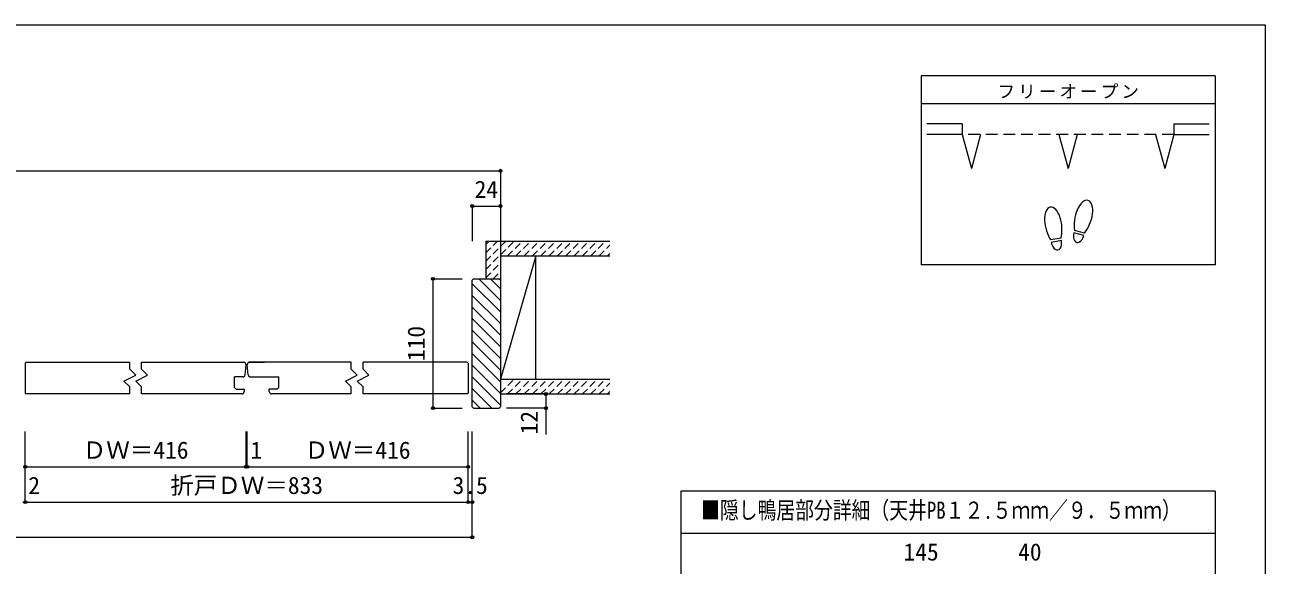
# Model space of a CAD drawing. Units: millimetres on the paper, with parts at other scales. Extents: x -197 to 198, y -138 to 137.
# Drawn here: x -13.2 to 197.8, y 45 to 137 of the extents above; entities that cross this region are included whole.
import ezdxf
from ezdxf.enums import TextEntityAlignment as Align

# ---------------------------------------------------------------- set-up
doc = ezdxf.new("R2010")
doc.units = ezdxf.units.MM
doc.header["$PDMODE"] = 32
doc.header["$PDSIZE"] = 0.5
doc.linetypes.add('DASHED1', pattern=[1.8, 1.2, -0.6])
doc.linetypes.add('DASHED2', pattern=[3, 2, -1])
for name, color, linetype, lineweight in [('0-0_補助線', 7, 'Continuous', 9), ('0-3_仕上げ', 2, 'Continuous', 9), ('0-4_枠', 3, 'Continuous', 9), ('0-6_扉', 6, 'Continuous', 9), ('0-A_文字', 7, 'Continuous', 9), ('0-B_寸法', 7, 'Continuous', 9), ('0-C_ハッチ', 4, 'DASHED1', 9), ('F-0_補助線', 7, 'Continuous', 9)]:
    doc.layers.add(name, color=color, linetype=linetype, lineweight=lineweight)
doc.styles.add('ＭＳ ゴシック', font='')
doc.styles.get('ＭＳ ゴシック').set_extended_font_data('MS Gothic')

msp = doc.modelspace()

# ---------------------------------------------------------------- linework, layer by layer
at = {"layer": '0-0_補助線', "color": 3}
for p, q in [((139.266, 128.333), (139.266, 96.133)), ((189.266, 128.333), (139.266, 128.333)), ((189.266, 128.333), (189.266, 96.133)), ((189.266, 123.533), (139.266, 123.533)), ((166.965, 101.141), (165.269, 101.596)), ((167.074, 101.547), (165.378, 102.001)), ((163.071, 100.676), (161.342, 100.371)), ((163.144, 100.262), (161.415, 99.957)), ((189.266, 96.133), (139.266, 96.133))]:
    msp.add_line(p, q, dxfattribs=at)
at = {"layer": '0-0_補助線', "color": 2}
for p, q in [((146.266, 120.15), (140.266, 120.15)), ((146.266, 118.35), (140.266, 118.35)), ((146.266, 120.15), (146.266, 118.35)), ((146.266, 118.35), (147.819, 112.555)), ((149.372, 118.35), (147.819, 112.555)), ((162.714, 118.35), (164.266, 112.555)), ((165.819, 118.35), (164.266, 112.555)), ((179.161, 118.35), (180.714, 112.555)), ((182.266, 118.35), (180.714, 112.555)), ((182.266, 120.15), (182.266, 118.35)), ((182.266, 120.15), (188.266, 120.15)), ((182.266, 118.35), (188.266, 118.35))]:
    msp.add_line(p, q, dxfattribs=at)
at = {"layer": '0-0_補助線', "linetype": 'DASHED2'}
msp.add_line((182.266, 118.35), (146.266, 118.35), dxfattribs=at)
at = {"layer": '0-0_補助線', "color": 3}
for centre, major_axis, ratio, start_param, end_param in [((161.739, 103.175), (-0.489, 2.773), 0.5, 4.3405914, 8.2257792), ((166.923, 104.376), (0.729, 2.72), 0.5, 4.3405914, 8.2257792), ((166.902, 104.298), (0.883, 3.296), 0.4, 1.8506333, 2.4428768), ((161.753, 103.096), (-0.593, 3.361), 0.4, 1.8506333, 2.4428768), ((161.753, 103.096), (-0.593, 3.361), 0.4, 3.8403085, 4.432552), ((166.117, 101.368), (0.379, 1.413), 0.6, 1.5707963, 4.712389), ((166.902, 104.298), (0.883, 3.296), 0.4, 3.8403085, 4.432552), ((162.28, 100.11), (-0.254, 1.441), 0.6, 1.5707963, 4.712389)]:
    msp.add_ellipse(centre, major_axis=major_axis, ratio=ratio, start_param=start_param, end_param=end_param, dxfattribs=at)
at = {"layer": '0-3_仕上げ'}
for p, q in [((65.232, 100.15), (86.331, 100.15)), ((65.232, 100.15), (65.232, 93.75)), ((67.732, 100.15), (67.732, 74.15)), ((67.732, 97.65), (86.331, 97.65)), ((73.732, 76.65), (73.732, 97.65)), ((67.732, 76.65), (86.331, 76.65)), ((67.732, 74.15), (86.331, 74.15))]:
    msp.add_line(p, q, dxfattribs=at)
at = {"layer": '0-3_仕上げ', "color": 7}
msp.add_line((73.732, 97.65), (67.732, 76.65), dxfattribs=at)
at = {"layer": '0-4_枠'}
for p, q in [((63.132, 93.75), (62.932, 93.55)), ((63.132, 93.75), (67.532, 93.75)), ((67.732, 93.55), (67.532, 93.75)), ((67.732, 93.55), (67.732, 71.95)), ((63.132, 71.75), (67.532, 71.75)), ((67.732, 71.95), (67.532, 71.75))]:
    msp.add_line(p, q, dxfattribs=at)
msp.add_lwpolyline([(63.132, 71.75), (62.932, 71.95), (62.932, 93.55)], dxfattribs=at)
at = {"layer": '0-6_扉'}
for p, q in [((-13.101, 79.409), (-12.96, 79.55)), ((-13.101, 79.409), (-12.96, 79.55)), ((-13.101, 79.409), (-12.96, 79.55)), ((-13.101, 79.409), (-12.96, 79.55)), ((-13.101, 79.409), (-12.96, 79.55)), ((-13.101, 79.409), (-12.96, 79.55)), ((-13.101, 79.409), (-12.96, 79.55)), ((-13.101, 79.409), (-12.96, 79.55)), ((-13.101, 79.409), (-13.101, 74.291)), ((-13.101, 79.409), (-13.101, 74.291)), ((-13.101, 79.409), (-13.101, 74.291)), ((-13.101, 79.409), (-13.101, 74.291)), ((-12.96, 79.55), (4.682, 79.55)), ((6.682, 79.55), (24.064, 79.55)), ((24.314, 77.415), (24.462, 79.115)), ((24.814, 77.415), (24.665, 79.115)), ((42.349, 79.55), (24.947, 79.55)), ((25.064, 79.55), (25.062, 79.55)), ((25.064, 79.55), (27.579, 79.55)), ((62.091, 79.55), (44.349, 79.55)), ((62.232, 79.409), (62.091, 79.55)), ((62.232, 79.409), (62.091, 79.55)), ((62.232, 79.409), (62.091, 79.55)), ((62.232, 79.409), (62.091, 79.55)), ((62.232, 79.409), (62.232, 74.291)), ((62.232, 79.409), (62.232, 74.291)), ((62.232, 79.409), (62.232, 74.291)), ((22.514, 75.233), (22.514, 77.05)), ((23.915, 77.05), (22.514, 77.05)), ((25.213, 77.05), (30.014, 77.05)), ((30.014, 75.233), (30.014, 77.047)), ((-13.101, 74.291), (-12.96, 74.15)), ((-13.101, 74.291), (-12.96, 74.15)), ((-13.101, 74.291), (-12.96, 74.15)), ((-13.101, 74.291), (-12.96, 74.15)), ((-13.101, 74.291), (-12.96, 74.15)), ((-13.101, 74.291), (-12.96, 74.15)), ((-13.101, 74.291), (-12.96, 74.15)), ((-13.101, 74.291), (-12.96, 74.15)), ((4.682, 74.15), (-12.96, 74.15)), ((23.714, 74.15), (6.682, 74.15)), ((24.114, 74.95), (24.114, 74.55)), ((24.114, 74.95), (24.114, 74.55)), ((24.114, 74.55), (24.114, 74.578)), ((29.731, 74.95), (28.414, 74.95)), ((28.414, 74.55), (28.414, 74.95)), ((42.349, 74.15), (28.814, 74.15)), ((29.731, 74.95), (30.014, 75.233)), ((62.091, 74.15), (44.349, 74.15)), ((62.232, 74.291), (62.091, 74.15)), ((62.232, 74.291), (62.091, 74.15)), ((62.232, 74.291), (62.091, 74.15)), ((62.232, 74.291), (62.091, 74.15))]:
    msp.add_line(p, q, dxfattribs=at)
at = {"layer": '0-6_扉', "color": 2}
for p, q in [((4.682, 78.35), (4.682, 79.55)), ((6.682, 78.35), (6.682, 79.55)), ((42.349, 78.35), (42.349, 79.55)), ((44.349, 78.35), (44.349, 79.55)), ((4.682, 74.15), (4.682, 75.35)), ((6.682, 74.15), (6.682, 75.35)), ((42.349, 74.15), (42.349, 75.35)), ((44.349, 74.15), (44.349, 75.35))]:
    msp.add_line(p, q, dxfattribs=at)
for points in [[(4.682, 75.35), (3.682, 76.35), (5.682, 77.35), (4.682, 78.35)], [(6.682, 75.35), (5.682, 76.35), (7.682, 77.35), (6.682, 78.35)], [(42.349, 75.35), (41.349, 76.35), (43.349, 77.35), (42.349, 78.35)], [(44.349, 75.35), (43.349, 76.35), (45.349, 77.35), (44.349, 78.35)]]:
    msp.add_lwpolyline(points, dxfattribs=at)
at = {"layer": '0-6_扉'}
msp.add_lwpolyline([(22.514, 75.233), (22.797, 74.95), (24.114, 74.95)], dxfattribs=at)
for centre, start, end in [((24.064, 79.15), 355, 90), ((24.064, 79.15), 355, 90), ((25.064, 79.15), 90, 185), ((23.915, 77.45), 270, 355), ((25.213, 77.45), 185, 270), ((23.714, 74.55), 270, 0), ((23.714, 74.55), 270, 0), ((28.814, 74.55), 180, 270)]:
    msp.add_arc(centre, 0.4, start, end, dxfattribs=at)
at = {"layer": '0-A_文字', "color": 3}
msp.add_line((189.266, 57.622), (189.266, -106), dxfattribs=at)
at = {"layer": '0-B_寸法', "color": 4}
for p, q in [((-170.068, 112.15), (67.732, 112.15)), ((67.732, 112.15), (67.732, 100.15)), ((62.932, 106.15), (67.732, 106.15)), ((62.932, 106.15), (62.932, 100.15)), ((67.732, 106.15), (67.732, 100.15)), ((56.232, 93.75), (56.232, 71.75)), ((56.232, 93.75), (61.232, 93.75)), ((75.458, 74.15), (68.732, 74.15)), ((75.458, 74.15), (75.458, 67.253)), ((56.232, 71.75), (61.232, 71.75)), ((75.458, 71.75), (68.732, 71.75)), ((-13.101, 61.75), (-13.101, 67.75)), ((24.462, 61.75), (24.462, 67.75)), ((24.665, 61.75), (24.665, 67.75)), ((62.232, 61.75), (62.232, 67.75)), ((62.932, 55.75), (62.932, 67.75)), ((-13.101, 61.75), (24.462, 61.75)), ((-13.101, 55.75), (-13.101, 61.75)), ((24.462, 61.75), (24.665, 61.75)), ((24.665, 61.75), (62.232, 61.75)), ((62.232, 55.75), (62.232, 61.75)), ((-13.501, 55.75), (-13.101, 55.75)), ((-13.101, 55.75), (62.232, 55.75)), ((62.232, 55.75), (62.932, 55.75)), ((62.932, 49.75), (62.932, 55.75)), ((-165.268, 49.75), (62.932, 49.75))]:
    msp.add_line(p, q, dxfattribs=at)
at = {"layer": '0-B_寸法', "color": 3}
msp.add_line((189.266, 50.422), (98.433, 50.422), dxfattribs=at)
msp.add_lwpolyline([(189.266, 57.622), (98.433, 57.622), (98.433, -24.189)], dxfattribs=at)
at = {"layer": '0-B_寸法'}
for p in [(67.732, 112.15), (62.932, 106.15), (67.732, 106.15), (56.232, 93.75), (75.458, 74.15), (56.232, 71.75), (75.458, 71.75), (-13.101, 61.75), (24.462, 61.75), (24.665, 61.75), (62.232, 61.75), (-13.101, 55.75), (62.232, 55.75), (62.932, 55.75), (62.932, 49.75)]:
    msp.add_point(p, dxfattribs=at)
at = {"layer": '0-C_ハッチ'}
for p, q in [((65.232, 96.764), (68.618, 100.15)), ((65.232, 98.178), (67.204, 100.15)), ((65.232, 99.592), (65.79, 100.15)), ((65.232, 95.35), (70.032, 100.15)), ((68.947, 97.65), (71.447, 100.15)), ((70.361, 97.65), (72.861, 100.15)), ((71.775, 97.65), (74.275, 100.15)), ((73.189, 97.65), (75.689, 100.15)), ((74.603, 97.65), (77.103, 100.15)), ((76.018, 97.65), (78.518, 100.15)), ((77.432, 97.65), (79.932, 100.15)), ((78.846, 97.65), (81.346, 100.15)), ((80.26, 97.65), (82.76, 100.15)), ((81.674, 97.65), (84.174, 100.15)), ((83.089, 97.65), (85.589, 100.15)), ((84.503, 97.65), (86.331, 99.478)), ((85.917, 97.65), (86.331, 98.063)), ((65.232, 93.935), (67.732, 96.435)), ((66.461, 93.75), (67.732, 95.021)), ((67.732, 74.35), (70.032, 76.65)), ((68.947, 74.15), (71.447, 76.65)), ((70.361, 74.15), (72.861, 76.65)), ((71.775, 74.15), (74.275, 76.65)), ((73.189, 74.15), (75.689, 76.65)), ((74.603, 74.15), (77.103, 76.65)), ((76.018, 74.15), (78.518, 76.65)), ((77.432, 74.15), (79.932, 76.65)), ((78.846, 74.15), (81.346, 76.65)), ((80.26, 74.15), (82.76, 76.65)), ((81.674, 74.15), (84.174, 76.65)), ((83.089, 74.15), (85.589, 76.65)), ((84.503, 74.15), (86.331, 75.978)), ((85.917, 74.15), (86.331, 74.563))]:
    msp.add_line(p, q, dxfattribs=at)
at = {"layer": '0-C_ハッチ', "linetype": 'Continuous'}
for p, q in [((62.932, 92.912), (67.732, 88.112)), ((64.074, 93.75), (67.732, 90.092)), ((66.054, 93.75), (67.732, 92.072)), ((62.932, 90.932), (67.732, 86.132)), ((62.932, 88.952), (67.732, 84.152)), ((62.932, 86.973), (67.732, 82.173)), ((62.932, 84.993), (67.732, 80.193)), ((62.932, 83.013), (67.732, 78.213)), ((62.932, 83.013), (67.732, 78.213)), ((62.932, 81.033), (67.732, 76.233)), ((62.932, 81.033), (67.732, 76.233)), ((62.932, 79.053), (67.732, 74.253)), ((62.932, 77.073), (67.732, 72.273)), ((62.932, 75.093), (66.275, 71.75)), ((62.932, 73.113), (64.295, 71.75))]:
    msp.add_line(p, q, dxfattribs=at)
at = {"layer": 'F-0_補助線', "color": 3, "lineweight": 18}
msp.add_lwpolyline([(-197.2, 137), (197.8, 137), (197.8, -138), (-197.2, -138)], close=True, dxfattribs=at)

# ---------------------------------------------------------------- texts
at = {"layer": '0-0_補助線', "style": 'ＭＳ ゴシック', "width": 0.8}
msp.add_text('■隠し鴨居部分詳細（天井PB１２.５ｍｍ／９．５ｍｍ）', height=2.933, dxfattribs=at).set_placement((101.85, 52.022), align=Align.BOTTOM_LEFT)
at = {"layer": '0-0_補助線', "insert": (152.266, 124.433), "char_height": 2.199, "attachment_point": 7, "style": 'ＭＳ ゴシック'}
msp.add_mtext('\\T1.17;フリーオープン', dxfattribs=at)
at = {"layer": '0-B_寸法', "style": 'ＭＳ ゴシック'}
for s, p in [('24', (63.332, 106.65)), ('ＤＷ＝416', (-3.32, 62.25)), ('1', (25.216, 62.25)), ('ＤＷ＝416', (34.447, 62.25)), ('2', (-12.577, 56.25)), ('折戸ＤＷ＝833', (11.565, 56.25)), ('3.5', (59.582, 56.25)), ('145', (136.279, 44.922)), ('40', (155.779, 44.922))]:
    msp.add_text(s, height=2.933, dxfattribs=at).set_placement(p, align=Align.BOTTOM_LEFT)
for s, p in [('110', (55.732, 79.75)), ('12', (74.958, 67.273))]:
    msp.add_text(s, height=2.933, rotation=90, dxfattribs=at).set_placement(p, align=Align.BOTTOM_LEFT)

doc.saveas('drawing.dxf')
